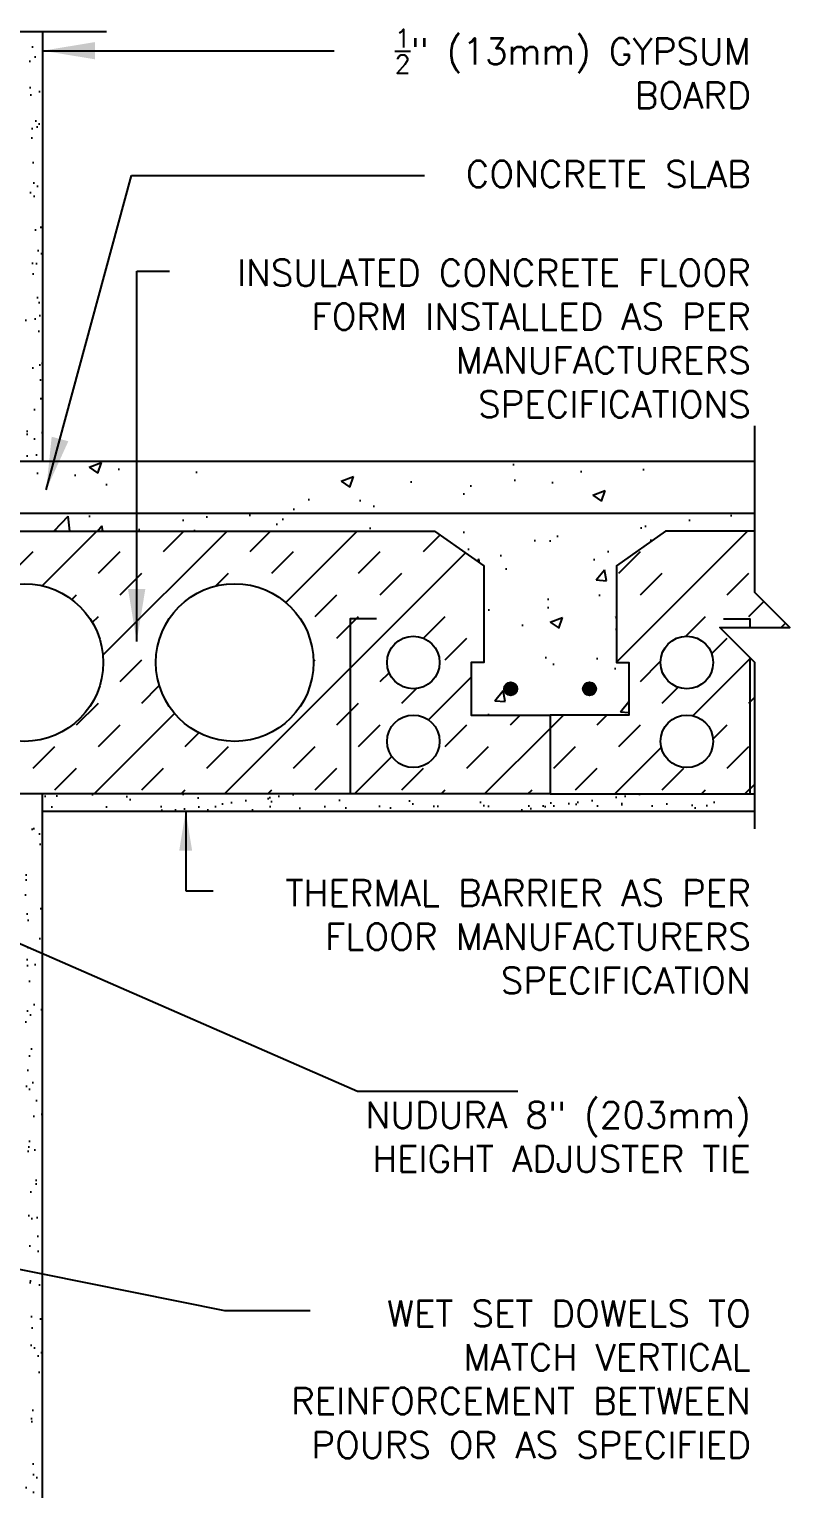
# Model space of a CAD drawing. Header units: inches. Extents: x 239.3 to 295.2, y 23 to 91.2.
# Drawn here: x 273.52 to 295.22, y 48.63 to 90.28 of the extents above; entities that cross this region are included whole.
import ezdxf

# ---------------------------------------------------------------- set-up
doc = ezdxf.new("R2010")
doc.units = ezdxf.units.IN
doc.header["$LTSCALE"] = 0.5
doc.header["$MEASUREMENT"] = 0
for name, color, linetype in [('HATCH', 12, 'Continuous'), ('line25', 2, 'Continuous'), ('LINE3', 3, 'Continuous'), ('LINE9', 9, 'Continuous'), ('TEXT', 4, 'Continuous')]:
    doc.layers.add(name, color=color, linetype=linetype)
doc.styles.add('DIM', font='romans.shx', dxfattribs={"width": 0.7})
doc.styles.add('ROMANS', font='romans.shx', dxfattribs={"height": 0.75})
doc.styles.get("Standard").update_dxf_attribs({"font": 'romans.shx', "height": 0.75})
doc.linetypes.add('STEEL', pattern='A,0.5,-0.2,["X",Standard,S=0.1,R=0,X=-0.1,Y=-0.05],-0.1', length=0.8)
doc.dimstyles.new('ext_12', dxfattribs={"dimscale": 12, "dimtxt": 0.09375, "dimasz": 0.09375, "dimexe": 0.09375, "dimexo": 0.0625, "dimgap": 0.0625, "dimtad": 1, "dimdec": 1, "dimzin": 3, "dimdsep": 46, "dimlunit": 4, "dimtxsty": 'DIM', "dimcen": 0.09, "dimdle": 0.09375, "dimclrt": 4, "dimadec": 0, "dimazin": 0, "dimtfac": 1, "dimtdec": 1, "dimtmove": 2, "dimatfit": 3, "dimfxl": 1, "dimfrac": 2, "dimtolj": 1, "dimtzin": 0, "dimarcsym": 0})
doc.dimstyles.new('ext_8', dxfattribs={"dimscale": 8, "dimtxt": 0.09375, "dimasz": 0.09375, "dimexe": 0.09375, "dimexo": 0.0625, "dimgap": 0.0625, "dimtad": 1, "dimdec": 1, "dimzin": 3, "dimdsep": 46, "dimlunit": 4, "dimtxsty": 'DIM', "dimcen": 0.09, "dimdle": 0.09375, "dimclrt": 4, "dimadec": 0, "dimazin": 0, "dimtfac": 1, "dimtdec": 1, "dimtmove": 2, "dimatfit": 3, "dimfxl": 1, "dimfrac": 2, "dimtolj": 1, "dimtzin": 0, "dimarcsym": 0})
pattern_1 = [(37.5, (70.5891, 3.19166), (-0.0314967, 0.963412), [0, -0.76, 0, -0.85, 0, -0.8125]), (7.5, (70.5891, 3.1917), (0.884888, 1.411073), [0, -0.41, 0, -0.685, 0, -0.2625]), (327.5, (69.9741, 3.1917), (1.557071, 0.0028295), [0, -0.25, 0, -0.9, 0, -1.175]), (317.5, (69.9741, 3.1917), (1.503063, 0.438838), [0, -0.125, 0, -0.59, 0, -0.675])]

msp = doc.modelspace()

# ---------------------------------------------------------------- hatches: boundary and pattern name
at = {"layer": 'HATCH'}
h = msp.add_hatch(dxfattribs=at)
h.set_pattern_fill('AR-SAND', color=256, scale=0.5, style=0)
h.set_pattern_definition([(37.5, (75.6425, -64.4517), (-0.0314967, 0.963412), [0, -0.76, 0, -0.85, 0, -0.8125]), (7.5, (75.6425, -64.4517), (0.8848884, 1.411073), [0, -0.41, 0, -0.685, 0, -0.2625]), (327.5, (75.0275, -64.4517), (1.557071, 0.0028295), [0, -0.25, 0, -0.9, 0, -1.175]), (317.5, (75.0275, -64.4517), (1.503063, 0.438838), [0, -0.125, 0, -0.59, 0, -0.675])])
h.paths.add_polyline_path([(273.9, 90.208), (273.4, 90.208), (273.4, 81.208), (273.4, 77.958), (273.9, 77.958)])
h = msp.add_hatch(dxfattribs=at)
h.set_pattern_fill('AR-CONC', color=256, scale=0.5)
h.set_pattern_definition([(50, (0, 0), (3.5863, -0.31376), [0.375, -4.125]), (355, (0, 0), (-0.693757, 3.76096), [0.3, -3.3]), (100.4514, (0.299, -0.026), (2.892544, 3.4472), [0.3187, -3.50571]), (46.1842, (0, 1), (5.336207, -0.827596), [0.5625, -6.1875]), (96.6356, (0.4447, 0.931), (4.67331, 4.87059), [0.47805, -5.25857]), (351.1842, (0, 1), (4.67331, 4.87059), [0.45, -4.95]), (21, (0.5, 0.75), (2.984535, -2.013094), [0.375, -4.125]), (326, (0.5, 0.75), (1.216577, 3.62575), [0.3, -3.3]), (71.4514, (0.7487, 0.5822), (4.20111, 1.612656), [0.3187, -3.50571]), (37.5, (0, 0), (0.0607993, 1.664469), [0, -3.26, 0, -3.35, 0, -3.3125]), (7.5, (0, 0), (1.315348, 1.972059), [0, -1.91, 0, -3.185, 0, -1.2625]), (327.5, (-1.115, 0), (2.669112, -0.1127744), [0, -1.25, 0, -3.9, 0, -5.175]), (317.5, (-1.615, 0), (2.91593, 0.500525), [0, -1.625, 0, -2.59, 0, -3.675])])
h.paths.add_polyline_path([(272.775, 75.958), (285.085, 75.958), (286.489, 74.968), (286.489, 72.208), (286.129, 72.208), (286.129, 70.708), (288.379, 70.708), (290.629, 70.708), (290.629, 72.208), (290.261, 72.208), (290.269, 72.216), (290.269, 74.968), (291.673, 75.958), (294.218, 75.958), (294.218, 77.958), (270.766, 77.958), (270.695, 77.887), (270.605, 77.887), (270.575, 77.917), (270.425, 77.917, -0.414214), (270.375, 77.967), (270.275, 77.967), (270.275, 77.989, 0.172924), (270.17, 77.914, 0.520567), (269.659, 77.914, 0.520567), (269.076, 77.914, 0.358767), (268.775, 77.958, 0.358767), (268.474, 77.914, 0.520567), (267.891, 77.914, 0.520567), (267.381, 77.914, 0.520567), (267.065, 77.914, 0.520567), (266.506, 77.914, 0.520567), (265.874, 77.914, 0.520567), (265.169, 77.914, 0.520567), (264.781, 77.889, 0.520567), (264.343, 77.889, 0.520567), (263.517, 77.889, 0.147187), (263.275, 78.08), (263.275, 77.967), (263.175, 77.967, -0.414214), (263.125, 77.917), (262.975, 77.917), (262.945, 77.887), (262.855, 77.887), (262.775, 77.967), (262.775, 77.563), (263.14, 77.563), (263.14, 76.363), (262.775, 76.363), (262.775, 75.613), (263.14, 75.613), (263.14, 74.413), (262.775, 74.413), (262.775, 73.663), (263.14, 73.663), (263.14, 72.583), (262.775, 72.583), (262.775, 71.833), (263.14, 71.833), (263.14, 70.753), (262.775, 70.753), (262.775, 70.003), (263.14, 70.003), (263.14, 68.803), (262.775, 68.803), (262.775, 68.522, -0.412831), (263.517, 68.389, -0.520567), (264.343, 68.389, -0.520567), (264.781, 68.389, -0.520567), (265.169, 68.414, -0.520567), (265.874, 68.414, -0.520567), (266.506, 68.414, -0.520567), (267.065, 68.414, -0.520567), (267.381, 68.414, -0.520567), (267.891, 68.414, -0.520567), (268.474, 68.414, -0.358767), (268.775, 68.458, -0.358767), (269.076, 68.414, -0.520567), (269.659, 68.414, -0.520567), (270.17, 68.414, -0.520567), (270.486, 68.414, -0.606632), (270.775, 68.458), (270.775, 73.958)])
h.paths.add_polyline_path([(270.265, 47.538, -0.380392), (269.972, 47.833, 2.087231), (269.538, 47.609, -1), (269.375, 47.2, -0.21345), (268.983, 47.589, -0.068226), (268.847, 48.217, 1.753171), (268.396, 47.921, -0.940793), (268.193, 47.537, -0.173075), (267.847, 47.904), (267.704, 48.291, 1.612474), (267.272, 47.931, -0.734872), (267.249, 47.42, -0.068475), (266.775, 47.358, -0.068475), (266.301, 47.42, -0.734872), (266.278, 47.931, 1.612474), (265.846, 48.291), (265.704, 47.904, -0.173075), (265.358, 47.537, -0.940793), (265.154, 47.921, 1.753171), (264.703, 48.217, -0.068226), (264.568, 47.589, -0.21345), (264.176, 47.2, -1), (264.012, 47.609, 2.087231), (263.578, 47.833, -0.380397), (263.285, 47.538), (263.285, 45.937), (263.185, 45.937), (263.185, 45.907, -0.414214), (263.135, 45.857), (263.009, 45.857), (262.96, 45.707, -0.6), (262.86, 45.707), (262.775, 45.968), (262.775, 45.208), (265.973, 45.208), (266.973, 44.208), (266.973, 45.208), (266.973, 46.208), (267.973, 45.208), (270.775, 45.208), (270.775, 45.968), (270.69, 45.707, -0.6), (270.59, 45.707), (270.541, 45.857), (270.415, 45.857, -0.414214), (270.365, 45.907), (270.365, 45.937), (270.265, 45.937)])
h.paths.add_polyline_path([(270.265, 55.989, 0.268138), (270.104, 56.137), (263.446, 56.137, 0.268156), (263.285, 55.989), (263.285, 54.52), (263.405, 54.32), (263.405, 54.208), (263.405, 54.096), (263.285, 53.896), (263.285, 52.427, 0.268156), (263.446, 52.279), (270.104, 52.279, 0.268138), (270.265, 52.427), (270.265, 53.896), (270.145, 54.096), (270.145, 54.208), (270.145, 54.32), (270.265, 54.52)])
h = msp.add_hatch(dxfattribs=at)
h.set_pattern_fill('AR-SAND', color=256, scale=0.5, style=0)
h.set_pattern_definition(pattern_1)
h.paths.add_polyline_path([(273.9, 68.458), (273.4, 68.458), (273.4, 63.208), (273.4, 45.212), (273.9, 45.213)])
h = msp.add_hatch(dxfattribs=at)
h.set_pattern_fill('AR-SAND', color=256, scale=0.5, style=0)
h.set_pattern_definition(pattern_1)
h.paths.add_polyline_path([(273.9, 68.458), (273.9, 67.958), (294.218, 67.958), (294.218, 68.458), (288.379, 68.458)])
at = {"layer": 'LINE3'}
for points in [[(287.441, 71.458, 1), (287.066, 71.458, 1)], [(289.691, 71.458, 1), (289.316, 71.458, 1)]]:
    msp.add_hatch(color=256, dxfattribs=at).paths.add_polyline_path(points)

# ---------------------------------------------------------------- linework, layer by layer
at = {"layer": 'HATCH'}
for p, q in [((273.89, 74.399), (275.449, 75.958)), ((275.619, 72.416), (279.162, 75.958)), ((277.345, 75.379), (277.924, 75.958)), ((279.82, 75.379), (280.399, 75.958)), ((280.837, 73.921), (282.874, 75.958)), ((284.769, 75.379), (285.239, 75.849)), ((290.269, 72.216), (294.011, 75.958)), ((273.014, 74.76), (273.632, 75.379)), ((275.489, 74.76), (276.107, 75.379)), ((279.086, 68.458), (285.965, 75.337)), ((280.438, 74.76), (281.057, 75.379)), ((282.913, 74.76), (283.532, 75.379)), ((290.338, 74.76), (290.956, 75.379)), ((276.107, 74.141), (276.726, 74.76)), ((278.831, 74.391), (279.201, 74.76)), ((283.532, 74.141), (284.151, 74.76)), ((290.956, 74.141), (291.575, 74.76)), ((293.431, 74.141), (294.05, 74.76)), ((274.733, 74.005), (274.87, 74.141)), ((281.676, 73.523), (282.294, 74.141)), ((294.05, 73.523), (294.477, 73.949)), ((275.317, 73.351), (275.489, 73.523)), ((282.294, 72.904), (282.913, 73.523)), ((284.769, 72.904), (285.388, 73.523)), ((292.247, 72.957), (292.813, 73.523)), ((294.973, 73.208), (295.095, 73.33)), ((285.388, 72.285), (286.007, 72.904)), ((292.988, 72.46), (293.431, 72.904)), ((276.107, 71.666), (276.726, 72.285)), ((281.628, 72.238), (281.676, 72.285)), ((290.956, 71.666), (291.532, 72.242)), ((292.453, 70.688), (294.095, 72.33)), ((283.532, 71.666), (283.784, 71.918)), ((284.91, 70.57), (286.129, 71.788)), ((276.726, 71.048), (277.227, 71.549)), ((284.151, 71.048), (284.567, 71.464)), ((287.121, 71.597), (287.121, 71.597)), ((291.575, 71.048), (292.029, 71.502)), ((274.87, 70.429), (275.489, 71.048)), ((282.294, 70.429), (282.913, 71.048)), ((294.05, 71.048), (294.218, 71.215)), ((275.374, 68.458), (277.665, 70.75)), ((275.489, 69.81), (276.107, 70.429)), ((282.913, 69.81), (283.532, 70.429)), ((285.388, 69.81), (286.007, 70.429)), ((287.244, 70.429), (287.523, 70.708)), ((288.379, 70.326), (288.761, 70.708)), ((289.719, 70.429), (289.998, 70.708)), ((290.338, 69.81), (290.956, 70.429)), ((293.028, 70.026), (293.431, 70.429)), ((277.963, 69.81), (278.357, 70.204)), ((286.511, 68.458), (288.379, 70.326)), ((273.632, 69.192), (274.251, 69.81)), ((278.582, 69.192), (279.201, 69.81)), ((281.057, 69.192), (281.676, 69.81)), ((286.007, 69.192), (286.625, 69.81)), ((288.482, 69.192), (289.1, 69.81)), ((290.223, 68.458), (291.551, 69.786)), ((293.431, 69.192), (294.05, 69.81)), ((274.251, 68.573), (274.87, 69.192)), ((276.726, 68.573), (277.345, 69.192)), ((281.676, 68.573), (282.294, 69.192)), ((282.798, 68.458), (283.864, 69.524)), ((284.151, 68.573), (284.769, 69.192)), ((289.1, 68.573), (289.719, 69.192)), ((291.575, 68.573), (292.194, 69.192)), ((293.935, 68.458), (294.218, 68.74)), ((277.849, 68.458), (277.963, 68.573)), ((280.324, 68.458), (280.438, 68.573)), ((285.273, 68.458), (285.388, 68.573)), ((287.748, 68.458), (287.863, 68.573)), ((292.698, 68.458), (292.813, 68.573))]:
    msp.add_line(p, q, dxfattribs=at)
at = {"layer": 'line25'}
msp.add_line((270.775, 77.958), (294.218, 77.958), dxfattribs=at)
for points in [[(270.775, 63.208), (270.775, 73.958), (272.775, 75.958), (285.085, 75.958), (286.489, 74.968), (286.489, 72.208), (286.129, 72.208), (286.129, 70.708), (288.379, 70.708), (288.379, 68.458), (270.775, 68.458)], [(294.218, 75.958), (291.673, 75.958), (290.269, 74.968), (290.269, 72.208), (290.629, 72.208), (290.629, 70.708), (288.379, 70.708), (288.379, 68.458), (294.218, 68.458)]]:
    msp.add_lwpolyline(points, dxfattribs=at)
at = {"layer": 'LINE3', "linetype": 'STEEL'}
msp.add_line((294.218, 76.458), (272.313, 76.458), dxfattribs=at)
at = {"layer": 'LINE3'}
for centre in [(287.254, 71.458), (289.504, 71.458)]:
    msp.add_circle(centre, 0.188, dxfattribs=at)
at = {"layer": 'LINE9'}
for p, q in [((275.72, 90.208), (265.65, 90.208)), ((273.9, 90.208), (273.9, 77.958)), ((273.9, 45.213), (273.9, 68.458))]:
    msp.add_line(p, q, dxfattribs=at)
for points in [[(294.218, 67.458), (294.218, 72.208), (293.218, 73.208), (295.218, 73.208), (294.218, 74.208), (294.218, 78.958)], [(283.427, 73.458), (282.677, 73.458), (282.677, 68.458)], [(293.33, 73.458), (294.08, 73.458), (294.08, 73.208)], [(294.08, 72.346), (294.08, 68.458)], [(294.218, 67.958), (273.9, 67.958)]]:
    msp.add_lwpolyline(points, dxfattribs=at)
for centre, radius in [((273.379, 72.208), 2.25), ((279.379, 72.208), 2.25), ((284.476, 72.208), 0.75), ((292.281, 72.208), 0.75), ((284.476, 69.958), 0.75), ((292.281, 69.958), 0.75)]:
    msp.add_circle(centre, radius, dxfattribs=at)

# ---------------------------------------------------------------- texts
at = {"layer": 'TEXT', "char_height": 0.75, "attachment_point": 6, "style": 'ROMANS'}
for s, insert, width in [('\\A1; {\\H0.7x;\\S1/2;}" (13mm) GYPSUM BOARD', (294.103, 89.153), 12.17415), ('\\A1; {\\H1x;CONCRETE SLAB}', (294.103, 86.148), 12.17415), ('INSULATED CONCRETE FLOOR FORM INSTALLED AS PER MANUFACTURERS SPECIFICATIONS', (294.103, 81.455), 17.62644), ('THERMAL BARRIER AS PER FLOOR MANUFACTURERS SPECIFICATION', (294.103, 64.383), 17.24655), ('NUDURA 8" (203mm) HEIGHT ADJUSTER TIE', (294.103, 58.668), 12.17415), ('\\A1;WET SET DOWELS TO MATCH VERTICAL REINFORCEMENT BETWEEN POURS OR AS SPECIFIED', (294.103, 51.754), 14.54505)]:
    msp.add_mtext(s, dxfattribs=dict(at, insert=insert, width=width))

# ---------------------------------------------------------------- leaders
at = {"layer": 'TEXT'}
for points, dimstyle, override in [([(273.898, 89.669), (279.317, 89.669), (282.216, 89.669)], 'ext_8', {"dimasz": 0.1875, "dimtad": 0}), ([(274.002, 77.14), (276.438, 86.103), (284.794, 86.103)], 'ext_8', {"dimasz": 0.1875, "dimtad": 0}), ([(276.583, 72.804), (276.583, 83.377), (277.517, 83.377)], 'ext_8', {"dimasz": 0.1875, "dimtad": 0}), ([(277.981, 67.961), (277.981, 65.688), (278.768, 65.688)], 'ext_12', {"dimgap": 0.0625, "dimtad": 0}), ([(270, 65.603), (282.885, 59.975), (287.461, 59.975)], 'ext_8', {"dimasz": 0.1875, "dimtad": 0}), ([(265.33, 56.478), (279.089, 53.715), (281.533, 53.715)], 'ext_12', {"dimgap": 0.0625, "dimtad": 0})]:
    msp.add_leader(points, dimstyle=dimstyle, override=override, dxfattribs=at)

doc.saveas('drawing.dxf')
